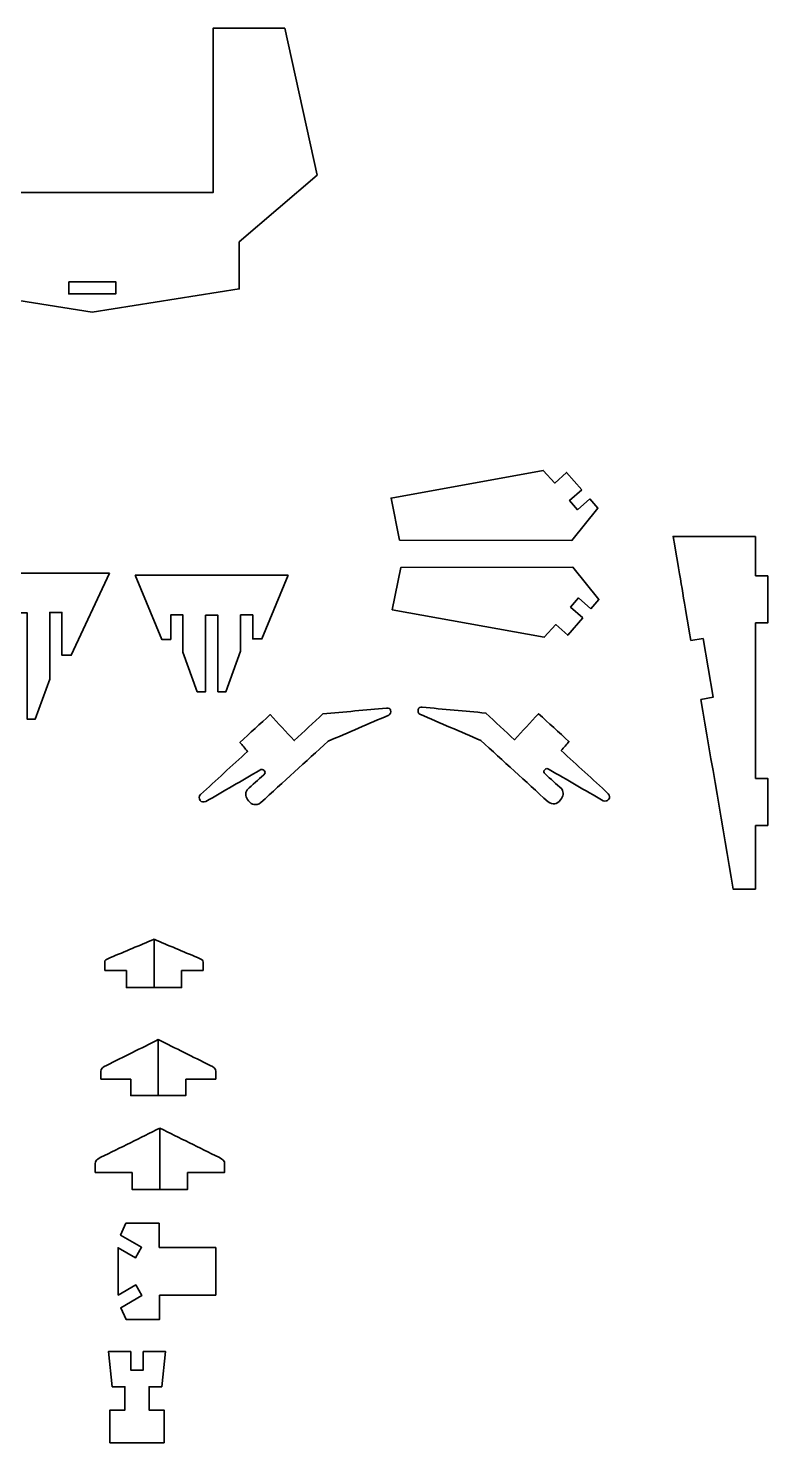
# Model space of a CAD drawing. Header units: inches. Extents: x -21.3 to 51.9, y -13.1 to 25.1.
# Drawn here: x 39.98 to 51.88, y -10.3 to 12.45 of the extents above; entities that cross this region are included whole.
import ezdxf

# ---------------------------------------------------------------- set-up
doc = ezdxf.new("R2010")
doc.units = ezdxf.units.IN
doc.header["$MEASUREMENT"] = 0
doc.layers.add('Layer 1', color=7, linetype='Continuous')

msp = doc.modelspace()

# ---------------------------------------------------------------- linework, layer by layer
at = {"layer": 'Layer 1', "color": 1, "lineweight": 35}
for points, knots in [([(41.012, 7.887), (41.012, 7.887), (38.646, 8.261), (38.646, 8.261), (38.646, 8.261), (38.646, 8.261), (38.646, 9.017), (38.646, 9.017), (38.646, 9.017), (38.646, 9.017), (37.391, 10.093), (37.391, 10.093), (37.391, 10.093), (37.391, 10.093), (37.913, 12.455), (37.913, 12.455), (37.913, 12.455), (37.913, 12.455), (39.067, 12.455), (39.067, 12.455), (39.067, 12.455), (39.067, 12.455), (39.067, 9.812), (39.067, 9.812), (39.067, 9.812), (39.067, 9.812), (41.012, 9.812), (41.012, 9.812)], [0, 0, 0, 0, 0.142857, 0.142857, 0.142857, 0.142857, 0.285714, 0.285714, 0.285714, 0.285714, 0.428571, 0.428571, 0.428571, 0.428571, 0.571429, 0.571429, 0.571429, 0.571429, 0.714286, 0.714286, 0.714286, 0.714286, 0.857143, 0.857143, 0.857143, 0.857143, 1, 1, 1, 1]), ([(41.012, 7.887), (41.012, 7.887), (43.379, 8.261), (43.379, 8.261), (43.379, 8.261), (43.379, 8.261), (43.379, 9.017), (43.379, 9.017), (43.379, 9.017), (43.379, 9.017), (44.634, 10.093), (44.634, 10.093), (44.634, 10.093), (44.634, 10.093), (44.111, 12.455), (44.111, 12.455), (44.111, 12.455), (44.111, 12.455), (42.958, 12.455), (42.958, 12.455), (42.958, 12.455), (42.958, 12.455), (42.958, 9.812), (42.958, 9.812), (42.958, 9.812), (42.958, 9.812), (41.012, 9.812), (41.012, 9.812)], [0, 0, 0, 0, 0.142857, 0.142857, 0.142857, 0.142857, 0.285714, 0.285714, 0.285714, 0.285714, 0.428571, 0.428571, 0.428571, 0.428571, 0.571429, 0.571429, 0.571429, 0.571429, 0.714286, 0.714286, 0.714286, 0.714286, 0.857143, 0.857143, 0.857143, 0.857143, 1, 1, 1, 1]), ([(40.634, 8.377), (40.634, 8.377), (41.391, 8.377), (41.391, 8.377), (41.391, 8.377), (41.391, 8.377), (41.391, 8.181), (41.391, 8.181), (41.391, 8.181), (41.391, 8.181), (40.634, 8.181), (40.634, 8.181), (40.634, 8.181), (40.634, 8.181), (40.634, 8.377), (40.634, 8.377)], [0, 0, 0, 0, 0.25, 0.25, 0.25, 0.25, 0.5, 0.5, 0.5, 0.5, 0.75, 0.75, 0.75, 0.75, 1, 1, 1, 1]), ([(49.022, 4.883), (49.022, 4.883), (49.15, 4.736), (49.15, 4.736), (49.15, 4.736), (49.15, 4.736), (48.731, 4.216), (48.731, 4.216), (48.731, 4.216), (48.731, 4.216), (45.959, 4.22), (45.959, 4.22), (45.959, 4.22), (45.959, 4.22), (45.823, 4.898), (45.823, 4.898), (45.823, 4.898), (45.823, 4.898), (48.271, 5.343), (48.271, 5.343), (48.271, 5.343), (48.271, 5.343), (48.454, 5.138), (48.454, 5.138), (48.454, 5.138), (48.454, 5.138), (48.647, 5.31), (48.647, 5.31), (48.647, 5.31), (48.647, 5.31), (48.892, 5.031), (48.892, 5.031)], [0, 0, 0, 0, 0.125, 0.125, 0.125, 0.125, 0.25, 0.25, 0.25, 0.25, 0.375, 0.375, 0.375, 0.375, 0.5, 0.5, 0.5, 0.5, 0.625, 0.625, 0.625, 0.625, 0.75, 0.75, 0.75, 0.75, 0.875, 0.875, 0.875, 0.875, 1, 1, 1, 1]), ([(48.892, 5.031), (48.892, 5.031), (48.693, 4.858), (48.693, 4.858), (48.693, 4.858), (48.693, 4.858), (48.823, 4.709), (48.823, 4.709), (48.823, 4.709), (48.823, 4.709), (49.022, 4.883), (49.022, 4.883)], [0, 0, 0, 0, 0.333333, 0.333333, 0.333333, 0.333333, 0.666667, 0.666667, 0.666667, 0.666667, 1, 1, 1, 1]), ([(50.646, 2.604), (50.497, 3.477), (50.509, 3.406), (50.36, 4.28), (50.36, 4.28), (50.801, 4.28), (51.242, 4.28), (51.683, 4.28)], [0, 0, 0, 0, 0.5, 0.5, 0.5, 0.5, 1, 1, 1, 1]), ([(39.866, 3.053), (39.941, 3.053), (39.889, 3.053), (39.964, 3.053), (39.964, 3.053), (39.964, 3.053), (39.964, 1.341), (39.964, 1.341), (39.964, 1.341), (39.964, 1.341), (40.096, 1.341), (40.096, 1.341), (40.096, 1.341), (40.096, 1.341), (40.329, 1.984), (40.329, 1.984), (40.329, 1.984), (40.329, 1.984), (40.329, 3.056), (40.329, 3.056), (40.329, 3.056), (40.329, 3.056), (40.526, 3.056), (40.526, 3.056), (40.526, 3.056), (40.526, 3.056), (40.526, 2.367), (40.526, 2.367), (40.526, 2.367), (40.526, 2.367), (40.676, 2.367), (40.676, 2.367), (40.676, 2.367), (40.676, 2.367), (41.292, 3.688), (41.292, 3.688)], [0, 0, 0, 0, 0.111111, 0.111111, 0.111111, 0.111111, 0.222222, 0.222222, 0.222222, 0.222222, 0.333333, 0.333333, 0.333333, 0.333333, 0.444444, 0.444444, 0.444444, 0.444444, 0.555556, 0.555556, 0.555556, 0.555556, 0.666667, 0.666667, 0.666667, 0.666667, 0.777778, 0.777778, 0.777778, 0.777778, 0.888889, 0.888889, 0.888889, 0.888889, 1, 1, 1, 1]), ([(41.703, 3.657), (41.703, 3.657), (42.132, 2.623), (42.132, 2.623), (42.132, 2.623), (42.132, 2.623), (42.276, 2.623), (42.276, 2.623), (42.276, 2.623), (42.276, 2.623), (42.276, 3.017), (42.276, 3.017), (42.276, 3.017), (42.276, 3.017), (42.473, 3.017), (42.473, 3.017), (42.473, 3.017), (42.473, 3.017), (42.473, 2.419), (42.473, 2.419), (42.473, 2.419), (42.473, 2.419), (42.703, 1.781), (42.703, 1.781), (42.703, 1.781), (42.703, 1.781), (42.838, 1.781), (42.838, 1.781), (42.838, 1.781), (42.838, 1.781), (42.838, 3.013), (42.838, 3.013), (42.838, 3.013), (42.913, 3.013), (42.861, 3.013), (42.936, 3.013)], [0, 0, 0, 0, 0.111111, 0.111111, 0.111111, 0.111111, 0.222222, 0.222222, 0.222222, 0.222222, 0.333333, 0.333333, 0.333333, 0.333333, 0.444444, 0.444444, 0.444444, 0.444444, 0.555556, 0.555556, 0.555556, 0.555556, 0.666667, 0.666667, 0.666667, 0.666667, 0.777778, 0.777778, 0.777778, 0.777778, 0.888889, 0.888889, 0.888889, 0.888889, 1, 1, 1, 1]), ([(44.166, 3.657), (44.166, 3.657), (43.743, 2.631), (43.743, 2.631), (43.743, 2.631), (43.743, 2.631), (43.596, 2.631), (43.596, 2.631), (43.596, 2.631), (43.596, 2.631), (43.596, 3.017), (43.596, 3.017), (43.596, 3.017), (43.596, 3.017), (43.399, 3.017), (43.399, 3.017), (43.399, 3.017), (43.399, 3.017), (43.399, 2.434), (43.399, 2.434), (43.399, 2.434), (43.399, 2.434), (43.163, 1.781), (43.163, 1.781), (43.163, 1.781), (43.163, 1.781), (43.035, 1.781), (43.035, 1.781), (43.035, 1.781), (43.035, 1.781), (43.035, 3.013), (43.035, 3.013), (43.035, 3.013), (42.959, 3.013), (43.011, 3.013), (42.936, 3.013)], [0, 0, 0, 0, 0.111111, 0.111111, 0.111111, 0.111111, 0.222222, 0.222222, 0.222222, 0.222222, 0.333333, 0.333333, 0.333333, 0.333333, 0.444444, 0.444444, 0.444444, 0.444444, 0.555556, 0.555556, 0.555556, 0.555556, 0.666667, 0.666667, 0.666667, 0.666667, 0.777778, 0.777778, 0.777778, 0.777778, 0.888889, 0.888889, 0.888889, 0.888889, 1, 1, 1, 1]), ([(49.038, 3.117), (49.038, 3.117), (49.167, 3.263), (49.167, 3.263), (49.167, 3.263), (49.167, 3.263), (48.747, 3.783), (48.747, 3.783), (48.747, 3.783), (48.747, 3.783), (45.976, 3.779), (45.976, 3.779), (45.976, 3.779), (45.976, 3.779), (45.84, 3.101), (45.84, 3.101), (45.84, 3.101), (45.84, 3.101), (48.287, 2.657), (48.287, 2.657), (48.287, 2.657), (48.287, 2.657), (48.471, 2.861), (48.471, 2.861), (48.471, 2.861), (48.471, 2.861), (48.664, 2.69), (48.664, 2.69), (48.664, 2.69), (48.664, 2.69), (48.908, 2.969), (48.908, 2.969)], [0, 0, 0, 0, 0.125, 0.125, 0.125, 0.125, 0.25, 0.25, 0.25, 0.25, 0.375, 0.375, 0.375, 0.375, 0.5, 0.5, 0.5, 0.5, 0.625, 0.625, 0.625, 0.625, 0.75, 0.75, 0.75, 0.75, 0.875, 0.875, 0.875, 0.875, 1, 1, 1, 1]), ([(51.683, 2.888), (51.683, 2.888), (51.882, 2.888), (51.882, 2.888), (51.882, 2.888), (51.882, 2.888), (51.882, 3.644), (51.882, 3.644), (51.882, 3.644), (51.882, 3.644), (51.683, 3.644), (51.683, 3.644)], [0, 0, 0, 0, 0.333333, 0.333333, 0.333333, 0.333333, 0.666667, 0.666667, 0.666667, 0.666667, 1, 1, 1, 1]), ([(48.908, 2.969), (48.908, 2.969), (48.71, 3.142), (48.71, 3.142), (48.71, 3.142), (48.71, 3.142), (48.839, 3.29), (48.839, 3.29), (48.839, 3.29), (48.839, 3.29), (49.038, 3.117), (49.038, 3.117)], [0, 0, 0, 0, 0.333333, 0.333333, 0.333333, 0.333333, 0.666667, 0.666667, 0.666667, 0.666667, 1, 1, 1, 1]), ([(50.807, 1.659), (50.807, 1.659), (51.003, 1.692), (51.003, 1.692), (51.003, 1.692), (51.003, 1.692), (50.842, 2.637), (50.842, 2.637), (50.842, 2.637), (50.842, 2.637), (50.646, 2.604), (50.646, 2.604)], [0, 0, 0, 0, 0.333333, 0.333333, 0.333333, 0.333333, 0.666667, 0.666667, 0.666667, 0.666667, 1, 1, 1, 1]), ([(51.683, -1.395), (51.564, -1.395), (51.445, -1.395), (51.327, -1.395), (51.327, -1.395), (51.153, -0.377), (50.98, 0.64), (50.807, 1.658)], [0, 0, 0, 0, 0.5, 0.5, 0.5, 0.5, 1, 1, 1, 1]), ([(43.726, -0.003), (43.647, -0.055), (43.581, -0.045), (43.528, 0.028), (43.528, 0.028), (43.478, 0.084), (43.47, 0.142), (43.504, 0.203), (43.504, 0.203), (43.594, 0.284), (43.683, 0.364), (43.773, 0.445), (43.773, 0.445), (43.801, 0.47), (43.803, 0.493), (43.778, 0.513), (43.778, 0.513), (43.76, 0.537), (43.736, 0.539), (43.708, 0.518), (43.708, 0.518), (43.418, 0.35), (43.129, 0.182), (42.84, 0.014), (42.84, 0.014), (42.799, 0.003), (42.769, 0.009), (42.752, 0.032), (42.752, 0.032), (42.727, 0.065), (42.728, 0.097), (42.756, 0.127), (42.756, 0.127), (43.008, 0.358), (43.26, 0.59), (43.512, 0.821), (43.512, 0.821), (43.471, 0.87), (43.43, 0.918), (43.389, 0.967), (43.389, 0.967), (43.552, 1.116), (43.715, 1.265), (43.878, 1.413), (43.878, 1.413), (44.007, 1.274), (44.136, 1.135), (44.264, 0.996), (44.264, 0.996), (44.418, 1.139), (44.572, 1.282), (44.726, 1.425), (44.726, 1.425), (45.067, 1.456), (45.408, 1.487), (45.749, 1.519), (45.749, 1.519), (45.787, 1.522), (45.809, 1.511), (45.813, 1.484), (45.813, 1.484), (45.823, 1.447), (45.813, 1.421), (45.786, 1.406), (45.786, 1.406), (45.46, 1.265), (45.134, 1.125), (44.808, 0.985), (44.808, 0.985), (44.447, 0.655), (44.087, 0.326), (43.726, -0.003)], [0, 0, 0, 0, 0.055556, 0.055556, 0.055556, 0.055556, 0.111111, 0.111111, 0.111111, 0.111111, 0.166667, 0.166667, 0.166667, 0.166667, 0.222222, 0.222222, 0.222222, 0.222222, 0.277778, 0.277778, 0.277778, 0.277778, 0.333333, 0.333333, 0.333333, 0.333333, 0.388889, 0.388889, 0.388889, 0.388889, 0.444444, 0.444444, 0.444444, 0.444444, 0.5, 0.5, 0.5, 0.5, 0.555556, 0.555556, 0.555556, 0.555556, 0.611111, 0.611111, 0.611111, 0.611111, 0.666667, 0.666667, 0.666667, 0.666667, 0.722222, 0.722222, 0.722222, 0.722222, 0.777778, 0.777778, 0.777778, 0.777778, 0.833333, 0.833333, 0.833333, 0.833333, 0.888889, 0.888889, 0.888889, 0.888889, 0.944444, 0.944444, 0.944444, 0.944444, 1, 1, 1, 1]), ([(48.347, 0.01), (48.426, -0.042), (48.492, -0.032), (48.546, 0.041), (48.546, 0.041), (48.595, 0.097), (48.603, 0.156), (48.569, 0.217), (48.569, 0.217), (48.479, 0.297), (48.39, 0.378), (48.3, 0.458), (48.3, 0.458), (48.272, 0.483), (48.27, 0.506), (48.295, 0.526), (48.295, 0.526), (48.313, 0.55), (48.337, 0.552), (48.365, 0.531), (48.365, 0.531), (48.655, 0.363), (48.944, 0.195), (49.234, 0.028), (49.234, 0.028), (49.274, 0.017), (49.304, 0.022), (49.321, 0.045), (49.321, 0.045), (49.346, 0.078), (49.345, 0.11), (49.317, 0.141), (49.317, 0.141), (49.065, 0.372), (48.813, 0.603), (48.561, 0.834), (48.561, 0.834), (48.602, 0.883), (48.643, 0.932), (48.684, 0.981), (48.684, 0.981), (48.521, 1.129), (48.358, 1.278), (48.195, 1.427), (48.195, 1.427), (48.066, 1.288), (47.938, 1.149), (47.809, 1.01), (47.809, 1.01), (47.655, 1.153), (47.501, 1.296), (47.347, 1.438), (47.347, 1.438), (47.006, 1.47), (46.665, 1.501), (46.324, 1.532), (46.324, 1.532), (46.286, 1.536), (46.264, 1.524), (46.26, 1.497), (46.26, 1.497), (46.251, 1.461), (46.26, 1.435), (46.287, 1.419), (46.287, 1.419), (46.613, 1.279), (46.939, 1.138), (47.265, 0.998), (47.265, 0.998), (47.626, 0.669), (47.986, 0.339), (48.347, 0.01)], [0, 0, 0, 0, 0.055556, 0.055556, 0.055556, 0.055556, 0.111111, 0.111111, 0.111111, 0.111111, 0.166667, 0.166667, 0.166667, 0.166667, 0.222222, 0.222222, 0.222222, 0.222222, 0.277778, 0.277778, 0.277778, 0.277778, 0.333333, 0.333333, 0.333333, 0.333333, 0.388889, 0.388889, 0.388889, 0.388889, 0.444444, 0.444444, 0.444444, 0.444444, 0.5, 0.5, 0.5, 0.5, 0.555556, 0.555556, 0.555556, 0.555556, 0.611111, 0.611111, 0.611111, 0.611111, 0.666667, 0.666667, 0.666667, 0.666667, 0.722222, 0.722222, 0.722222, 0.722222, 0.777778, 0.777778, 0.777778, 0.777778, 0.833333, 0.833333, 0.833333, 0.833333, 0.888889, 0.888889, 0.888889, 0.888889, 0.944444, 0.944444, 0.944444, 0.944444, 1, 1, 1, 1]), ([(51.683, -0.37), (51.683, -0.37), (51.882, -0.37), (51.882, -0.37), (51.882, -0.37), (51.882, -0.37), (51.882, 0.386), (51.882, 0.386), (51.882, 0.386), (51.882, 0.386), (51.683, 0.386), (51.683, 0.386)], [0, 0, 0, 0, 0.333333, 0.333333, 0.333333, 0.333333, 0.666667, 0.666667, 0.666667, 0.666667, 1, 1, 1, 1]), ([(41.563, -2.703), (41.448, -2.703), (41.332, -2.703), (41.216, -2.703), (41.216, -2.703), (41.216, -2.659), (41.216, -2.615), (41.216, -2.57), (41.216, -2.57), (41.21, -2.543), (41.24, -2.519), (41.306, -2.496)], [0, 0, 0, 0, 0.333333, 0.333333, 0.333333, 0.333333, 0.666667, 0.666667, 0.666667, 0.666667, 1, 1, 1, 1]), ([(42.45, -2.703), (42.566, -2.703), (42.681, -2.703), (42.797, -2.703), (42.797, -2.703), (42.797, -2.659), (42.797, -2.615), (42.797, -2.57), (42.797, -2.57), (42.803, -2.543), (42.774, -2.519), (42.707, -2.496)], [0, 0, 0, 0, 0.333333, 0.333333, 0.333333, 0.333333, 0.666667, 0.666667, 0.666667, 0.666667, 1, 1, 1, 1]), ([(41.563, -2.703), (41.563, -2.703), (41.563, -2.978), (41.563, -2.978), (41.563, -2.978), (41.563, -2.978), (42.45, -2.978), (42.45, -2.978), (42.45, -2.978), (42.45, -2.978), (42.45, -2.703), (42.45, -2.703)], [0, 0, 0, 0, 0.333333, 0.333333, 0.333333, 0.333333, 0.666667, 0.666667, 0.666667, 0.666667, 1, 1, 1, 1]), ([(41.634, -4.449), (41.473, -4.449), (41.313, -4.449), (41.153, -4.449), (41.153, -4.449), (41.153, -4.408), (41.153, -4.368), (41.153, -4.328), (41.153, -4.328), (41.154, -4.285), (41.184, -4.252), (41.242, -4.23), (41.242, -4.23), (41.52, -4.092), (41.798, -3.954), (42.076, -3.815), (42.076, -3.815), (42.076, -4.115), (42.076, -4.415), (42.076, -4.716)], [0, 0, 0, 0, 0.2, 0.2, 0.2, 0.2, 0.4, 0.4, 0.4, 0.4, 0.6, 0.6, 0.6, 0.6, 0.8, 0.8, 0.8, 0.8, 1, 1, 1, 1]), ([(42.519, -4.449), (42.679, -4.449), (42.84, -4.449), (43, -4.449), (43, -4.449), (43, -4.408), (43, -4.368), (43, -4.328), (43, -4.328), (42.999, -4.285), (42.969, -4.252), (42.91, -4.23), (42.91, -4.23), (42.632, -4.092), (42.354, -3.954), (42.076, -3.815)], [0, 0, 0, 0, 0.25, 0.25, 0.25, 0.25, 0.5, 0.5, 0.5, 0.5, 0.75, 0.75, 0.75, 0.75, 1, 1, 1, 1]), ([(42.076, -4.716), (42.076, -4.716), (41.634, -4.716), (41.634, -4.716), (41.634, -4.716), (41.634, -4.716), (41.634, -4.449), (41.634, -4.449)], [0, 0, 0, 0, 0.5, 0.5, 0.5, 0.5, 1, 1, 1, 1]), ([(42.076, -4.716), (42.076, -4.716), (42.519, -4.716), (42.519, -4.716), (42.519, -4.716), (42.519, -4.716), (42.519, -4.449), (42.519, -4.449)], [0, 0, 0, 0, 0.5, 0.5, 0.5, 0.5, 1, 1, 1, 1]), ([(41.658, -5.952), (41.459, -5.952), (41.26, -5.952), (41.061, -5.952), (41.061, -5.952), (41.061, -5.906), (41.061, -5.859), (41.061, -5.812), (41.061, -5.812), (41.056, -5.771), (41.087, -5.737), (41.152, -5.709)], [0, 0, 0, 0, 0.333333, 0.333333, 0.333333, 0.333333, 0.666667, 0.666667, 0.666667, 0.666667, 1, 1, 1, 1]), ([(42.545, -5.952), (42.744, -5.952), (42.943, -5.952), (43.142, -5.952), (43.142, -5.952), (43.142, -5.906), (43.142, -5.859), (43.142, -5.812), (43.142, -5.812), (43.146, -5.771), (43.116, -5.737), (43.05, -5.709)], [0, 0, 0, 0, 0.333333, 0.333333, 0.333333, 0.333333, 0.666667, 0.666667, 0.666667, 0.666667, 1, 1, 1, 1]), ([(41.658, -5.952), (41.658, -5.952), (41.658, -6.227), (41.658, -6.227), (41.658, -6.227), (41.658, -6.227), (42.545, -6.227), (42.545, -6.227), (42.545, -6.227), (42.545, -6.227), (42.545, -5.952), (42.545, -5.952)], [0, 0, 0, 0, 0.333333, 0.333333, 0.333333, 0.333333, 0.666667, 0.666667, 0.666667, 0.666667, 1, 1, 1, 1]), ([(42.088, -7.162), (42.088, -7.162), (42.088, -6.769), (42.088, -6.769), (42.088, -6.769), (42.088, -6.769), (41.554, -6.769), (41.554, -6.769), (41.554, -6.769), (41.554, -6.769), (41.468, -6.96), (41.468, -6.96), (41.468, -6.96), (41.468, -6.96), (41.806, -7.157), (41.806, -7.157), (41.806, -7.157), (41.806, -7.157), (41.707, -7.327), (41.707, -7.327), (41.707, -7.327), (41.707, -7.327), (41.428, -7.165), (41.428, -7.165), (41.428, -7.165), (41.428, -7.165), (41.431, -7.926), (41.431, -7.926), (41.431, -7.926), (41.431, -7.926), (41.713, -7.761), (41.713, -7.761), (41.713, -7.761), (41.713, -7.761), (41.812, -7.931), (41.812, -7.931), (41.812, -7.931), (41.812, -7.931), (41.473, -8.129), (41.473, -8.129), (41.473, -8.129), (41.473, -8.129), (41.56, -8.32), (41.56, -8.32), (41.56, -8.32), (41.56, -8.32), (42.094, -8.32), (42.094, -8.32), (42.094, -8.32), (42.094, -8.32), (42.094, -7.926), (42.094, -7.926)], [0, 0, 0, 0, 0.076923, 0.076923, 0.076923, 0.076923, 0.153846, 0.153846, 0.153846, 0.153846, 0.230769, 0.230769, 0.230769, 0.230769, 0.307692, 0.307692, 0.307692, 0.307692, 0.384615, 0.384615, 0.384615, 0.384615, 0.461538, 0.461538, 0.461538, 0.461538, 0.538462, 0.538462, 0.538462, 0.538462, 0.615385, 0.615385, 0.615385, 0.615385, 0.692308, 0.692308, 0.692308, 0.692308, 0.769231, 0.769231, 0.769231, 0.769231, 0.846154, 0.846154, 0.846154, 0.846154, 0.923077, 0.923077, 0.923077, 0.923077, 1, 1, 1, 1]), ([(42.094, -7.926), (42.094, -7.926), (43, -7.926), (43, -7.926), (43, -7.926), (43, -7.926), (43, -7.162), (43, -7.162), (43, -7.162), (43, -7.162), (42.088, -7.162), (42.088, -7.162)], [0, 0, 0, 0, 0.333333, 0.333333, 0.333333, 0.333333, 0.666667, 0.666667, 0.666667, 0.666667, 1, 1, 1, 1]), ([(41.733, -10.3), (41.733, -10.3), (41.297, -10.3), (41.297, -10.3), (41.297, -10.3), (41.297, -10.3), (41.297, -9.774), (41.297, -9.774), (41.297, -9.774), (41.297, -9.774), (41.538, -9.774), (41.538, -9.774), (41.538, -9.774), (41.538, -9.774), (41.538, -9.4), (41.538, -9.4), (41.538, -9.4), (41.538, -9.4), (41.336, -9.4), (41.336, -9.4), (41.336, -9.4), (41.336, -9.4), (41.273, -8.835), (41.273, -8.835), (41.273, -8.835), (41.273, -8.835), (41.635, -8.835), (41.635, -8.835)], [0, 0, 0, 0, 0.142857, 0.142857, 0.142857, 0.142857, 0.285714, 0.285714, 0.285714, 0.285714, 0.428571, 0.428571, 0.428571, 0.428571, 0.571429, 0.571429, 0.571429, 0.571429, 0.714286, 0.714286, 0.714286, 0.714286, 0.857143, 0.857143, 0.857143, 0.857143, 1, 1, 1, 1]), ([(41.635, -8.835), (41.635, -8.835), (41.635, -9.135), (41.635, -9.135), (41.635, -9.135), (41.635, -9.135), (41.832, -9.135), (41.832, -9.135), (41.832, -9.135), (41.832, -9.135), (41.832, -8.835), (41.832, -8.835)], [0, 0, 0, 0, 0.333333, 0.333333, 0.333333, 0.333333, 0.666667, 0.666667, 0.666667, 0.666667, 1, 1, 1, 1]), ([(41.733, -10.3), (41.733, -10.3), (42.17, -10.3), (42.17, -10.3), (42.17, -10.3), (42.17, -10.3), (42.17, -9.774), (42.17, -9.774), (42.17, -9.774), (42.17, -9.774), (41.928, -9.774), (41.928, -9.774), (41.928, -9.774), (41.928, -9.774), (41.928, -9.4), (41.928, -9.4), (41.928, -9.4), (41.928, -9.4), (42.131, -9.4), (42.131, -9.4), (42.131, -9.4), (42.131, -9.4), (42.193, -8.835), (42.193, -8.835), (42.193, -8.835), (42.193, -8.835), (41.832, -8.835), (41.832, -8.835)], [0, 0, 0, 0, 0.142857, 0.142857, 0.142857, 0.142857, 0.285714, 0.285714, 0.285714, 0.285714, 0.428571, 0.428571, 0.428571, 0.428571, 0.571429, 0.571429, 0.571429, 0.571429, 0.714286, 0.714286, 0.714286, 0.714286, 0.857143, 0.857143, 0.857143, 0.857143, 1, 1, 1, 1])]:
    msp.add_open_spline(points, degree=3, knots=knots, dxfattribs=at)
for points in [[(51.683, 4.28), (51.683, 4.065), (51.683, 3.852), (51.683, 3.644)], [(39.866, 3.688), (39.866, 3.688), (41.292, 3.688), (41.292, 3.688)], [(41.703, 3.657), (41.703, 3.657), (44.166, 3.657), (44.166, 3.657)], [(51.683, 2.888), (51.683, 1.855), (51.683, 1.093), (51.683, 0.386)], [(51.683, -0.37), (51.683, -0.927), (51.683, -1.044), (51.683, -1.395)], [(41.306, -2.496), (41.54, -2.398), (41.773, -2.3), (42.007, -2.202)], [(42.707, -2.496), (42.474, -2.398), (42.24, -2.3), (42.007, -2.202)], [(42.007, -2.202), (42.007, -2.461), (42.007, -2.719), (42.007, -2.978)], [(41.152, -5.709), (41.469, -5.552), (41.785, -5.396), (42.101, -5.239)], [(43.05, -5.709), (42.734, -5.552), (42.418, -5.396), (42.101, -5.239)], [(42.101, -5.239), (42.101, -5.569), (42.101, -5.898), (42.101, -6.227)]]:
    msp.add_open_spline(points, degree=3, dxfattribs=at)

doc.saveas('drawing.dxf')
